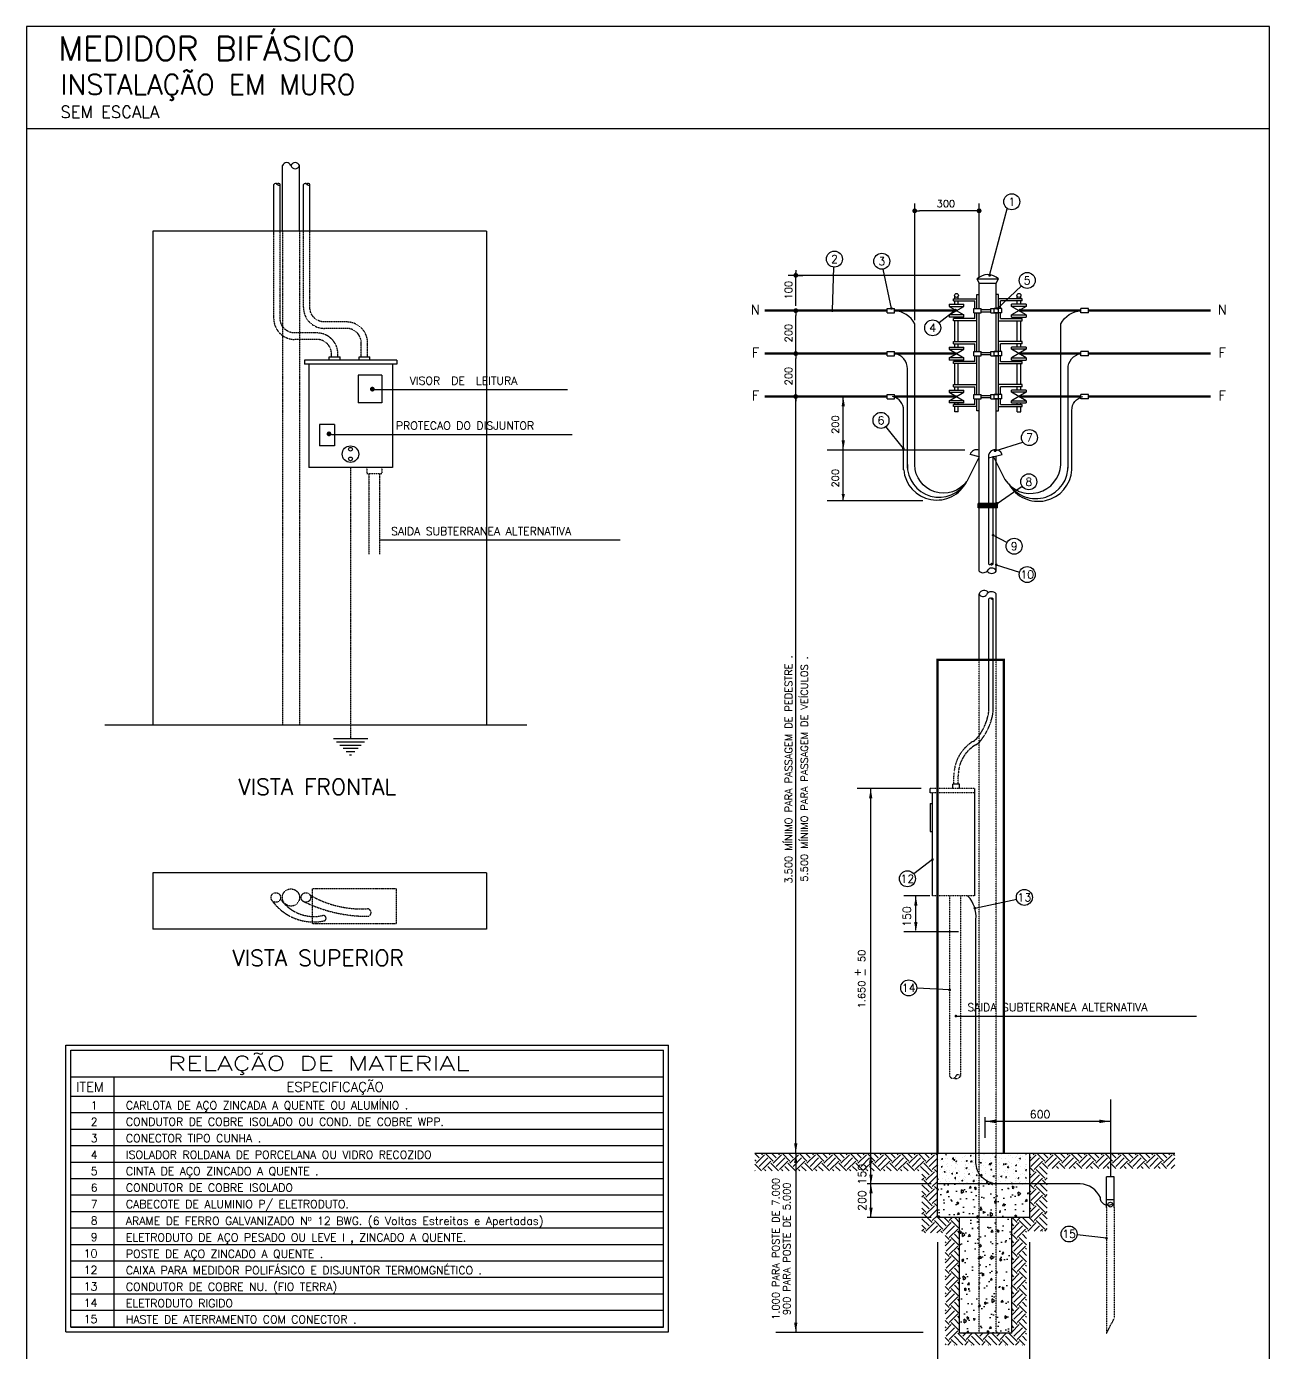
# Model space of a CAD drawing. Header units: millimetres. Extents: x -38738 to 42872, y -691 to 46851.
# Drawn here: x 13631 to 42872, y 15654 to 46851 of the extents above; entities that cross this region are included whole.
import ezdxf
from ezdxf.enums import TextEntityAlignment as Align

# ---------------------------------------------------------------- set-up
doc = ezdxf.new("R2010")
doc.units = ezdxf.units.MM
doc.linetypes.add('HIDDEN', pattern=[9.525, 6.35, -3.175])
doc.linetypes.add('HIDDEN2', pattern=[0.1875, 0.125, -0.0625])
for name, color, linetype in [('DETALHE_ELÉTRICO_MEDIDOR', 250, 'Continuous'), ('TXT_0', 7, 'Continuous'), ('TXT_1', 2, 'Continuous'), ('TXT_2', 3, 'Continuous')]:
    doc.layers.add(name, color=color, linetype=linetype)
doc.styles.add('ADITIVOCAD', font='ROMANS.shx')
pattern_1 = [(95, (27813.46, 15562.53), (415.497, 348.644), [56.5, -621.492]), (40, (27813.46, 15562.5), (-474.588, 326.768), [45.2, -497.194]), (145.4514, (27848.1, 15591.6), (-59.09, 675.412), [48.017, -528.187]), (91.184, (27706.9, 15669.06), (656.667, 480.33), [84.75, -932.24]), (141.636, (27761.65, 15709.1), (-21.017, 1016.77), [72.026, -792.28]), (36.184, (27706.9, 15669.1), (-21.02, 1016.77), [67.8, -745.79]), (66, (27786.83, 15695.7), (532.428, 103.494), [56.5, -621.492]), (11, (27786.8, 15695.7), (-256.664, 515.883), [45.2, -497.194]), (116.4514, (27831.2, 15704.3), (275.764, 619.376), [48.017, -528.187]), (82.5, (27813.46, 15562.53), (-170.8487, 183.8034), [0, -491.167, 0, -504.727, 0, -499.077]), (52.5, (27813.46, 15562.53), (-69.9634, 350.2274), [0, -287.77, 0, -479.867, 0, -190.214]), (12.5, (27694.67, 15443.74), (296.3713, 272.3422), [0, -188.331, 0, -587.593, 0, -779.69]), (2.5, (27641.4, 15390.47), (257.328, 363.976), [0, -244.83, 0, -390.222, 0, -553.693])]

msp = doc.modelspace()

# ---------------------------------------------------------------- hatches: boundary and pattern name
at = {"layer": 'DETALHE_ELÉTRICO_MEDIDOR'}
h = msp.add_hatch(dxfattribs=at)
h.set_pattern_fill('EARTH', color=256, scale=1129.985843, angle=45, style=0)
h.set_pattern_definition([(45, (82079.65, 15562.53), (3e-14, 399.5103), [282.4965, -282.4965]), (45, (82004.74, 15637.43), (3e-14, 399.5103), [282.4965, -282.4965]), (45, (81929.83, 15712.34), (3e-14, 399.5103), [282.4965, -282.4965]), (135, (81929.83, 15762.28), (-399.5103, 5e-14), [282.4965, -282.4965]), (135, (82004.74, 15837.2), (-399.5103, 5e-14), [282.4965, -282.4965]), (135, (82079.65, 15912.1), (-399.5103, 5e-14), [282.4965, -282.4965])])
h.paths.add_polyline_path([(40646, 20332), (40646, 19986), (37644, 19986), (37644, 18507), (37159, 18507), (37159, 15828), (35242, 15828), (35242, 18470), (34696, 18470), (34696, 19925), (30766, 19925), (30761, 20332), (35059, 20332), (35059, 18829), (35583, 18829), (35583, 16105), (36808, 16105), (36808, 18829), (37227, 18829), (37227, 20332)])
h = msp.add_hatch(dxfattribs=at)
h.set_pattern_fill('AR-CONC', color=256, scale=75.33239, angle=45, style=0)
h.set_pattern_definition(pattern_1)
h.paths.add_polyline_path([(36042, 18829), (36042, 19623), (35059, 19623), (35059, 18829)])
h.paths.add_polyline_path([(36446, 19623), (36358, 19623), (36360, 19609), (36324, 19615), (36332, 19623), (36042, 19623), (36042, 18829), (36446, 18829)])
h.paths.add_polyline_path([(36446, 18829), (37227, 18829), (37227, 19623), (36814, 19623), (36813, 19622), (36812, 19623), (36472, 19623), (36446, 19623)])
h = msp.add_hatch(dxfattribs=at)
h.set_pattern_fill('AR-CONC', color=256, scale=75.33239, angle=45, style=0)
h.set_pattern_definition(pattern_1)
h.paths.add_polyline_path([(36446, 16105), (36808, 16105), (36808, 18829), (36446, 18829)])
h.paths.add_polyline_path([(36446, 18829), (36042, 18829), (36042, 16105), (36446, 16105)])
h.paths.add_polyline_path([(36042, 18829), (35583, 18829), (35583, 16105), (36042, 16105)])

# ---------------------------------------------------------------- linework, layer by layer
for p, q in [((19650, 42036), (19650, 43579)), ((20054, 42036), (20054, 43579)), ((19447, 42036), (19447, 43131)), ((19601, 42036), (19601, 43131)), ((20146, 42036), (20146, 43131)), ((20300, 42036), (20300, 43131)), ((16604, 42036), (16604, 30416)), ((24453, 42036), (16604, 42036)), ((24453, 42036), (24453, 30416)), ((35991, 40914), (36042, 40813)), ((35991, 40914), (36496, 40914)), ((36446, 40813), (36496, 40914)), ((36042, 40217), (36042, 40813)), ((36042, 40813), (36446, 40813)), ((36446, 40217), (36446, 40813)), ((35336, 40318), (35336, 40267)), ((35336, 40318), (35682, 40318)), ((35336, 40267), (35682, 40267)), ((35336, 40066), (35682, 40267)), ((35336, 40267), (35682, 40066)), ((35435, 40447), (35991, 40447)), ((35435, 40397), (35435, 40447)), ((35435, 40397), (35941, 40397)), ((35466, 40447), (35466, 40508)), ((35466, 40318), (35466, 40397)), ((35552, 40447), (35552, 40508)), ((35552, 40318), (35552, 40397)), ((35682, 40267), (35682, 40318)), ((35941, 40217), (35941, 40397)), ((35991, 40217), (35991, 40548)), ((35991, 40548), (36042, 40548)), ((35991, 40217), (35991, 40447)), ((36496, 40548), (36446, 40548)), ((36496, 40217), (36496, 40548)), ((37052, 40447), (36496, 40447)), ((36496, 40217), (36496, 40447)), ((37052, 40397), (36547, 40397)), ((36547, 40217), (36547, 40397)), ((36805, 40267), (36805, 40318)), ((37151, 40318), (36805, 40318)), ((37151, 40267), (36805, 40066)), ((37151, 40066), (36805, 40267)), ((37151, 40267), (36805, 40267)), ((36935, 40447), (36935, 40508)), ((36935, 40318), (36935, 40397)), ((37021, 40447), (37021, 40508)), ((37021, 40318), (37021, 40397)), ((37052, 40397), (37052, 40447)), ((37151, 40318), (37151, 40267)), ((33874, 40116), (33874, 40217)), ((33874, 40217), (34051, 40217)), ((33874, 40116), (34051, 40116)), ((34051, 40116), (34051, 40217)), ((35682, 40066), (35336, 40066)), ((35336, 40066), (35336, 40015)), ((35682, 40015), (35336, 40015)), ((35941, 39980), (35435, 39980)), ((35435, 39929), (35435, 39980)), ((35466, 39980), (35466, 40015)), ((35552, 39980), (35552, 40015)), ((35682, 40015), (35682, 40066)), ((35915, 40116), (35915, 40217)), ((35915, 40217), (36092, 40217)), ((35915, 40116), (36092, 40116)), ((35941, 39980), (35941, 40116)), ((35991, 39929), (35991, 40116)), ((35991, 39207), (35991, 40116)), ((36042, 39207), (36042, 40116)), ((36092, 40116), (36092, 40217)), ((36092, 40192), (36319, 40192)), ((36092, 40141), (36319, 40141)), ((36319, 40217), (36496, 40217)), ((36319, 40116), (36319, 40217)), ((36319, 40116), (36496, 40116)), ((36572, 40217), (36395, 40217)), ((36395, 40116), (36395, 40217)), ((36572, 40116), (36395, 40116)), ((36446, 39207), (36446, 40116)), ((36446, 39207), (36446, 40116)), ((36496, 40116), (36496, 40217)), ((36496, 39929), (36496, 40116)), ((36496, 39207), (36496, 40116)), ((36547, 39980), (36547, 40116)), ((36547, 39980), (37052, 39980)), ((36572, 40116), (36572, 40217)), ((36805, 40066), (37151, 40066)), ((36805, 40015), (36805, 40066)), ((36805, 40015), (37151, 40015)), ((36935, 39980), (36935, 40015)), ((37021, 39980), (37021, 40015)), ((37052, 39929), (37052, 39980)), ((37151, 40066), (37151, 40015)), ((38614, 40217), (38437, 40217)), ((38437, 40116), (38437, 40217)), ((38614, 40116), (38437, 40116)), ((38614, 40116), (38614, 40217)), ((35991, 39929), (35435, 39929)), ((35682, 39929), (35435, 39929)), ((35466, 39437), (35466, 39929)), ((35466, 39437), (35466, 39929)), ((35552, 39437), (35552, 39929)), ((35552, 39437), (35552, 39929)), ((36496, 39929), (37052, 39929)), ((36805, 39929), (37052, 39929)), ((36935, 39437), (36935, 39929)), ((36935, 39437), (36935, 39929)), ((37021, 39437), (37021, 39929)), ((37021, 39437), (37021, 39929)), ((35435, 39437), (35991, 39437)), ((35435, 39386), (35435, 39437)), ((35435, 39386), (35941, 39386)), ((35466, 39307), (35466, 39386)), ((35552, 39307), (35552, 39386)), ((35941, 39207), (35941, 39386)), ((37052, 39437), (36496, 39437)), ((37052, 39386), (36547, 39386)), ((36547, 39207), (36547, 39386)), ((36935, 39307), (36935, 39386)), ((37021, 39307), (37021, 39386)), ((37052, 39386), (37052, 39437)), ((22340, 39005), (20168, 39005)), ((20168, 39005), (20168, 38904)), ((20754, 39080), (21007, 39080)), ((20754, 39005), (20754, 39080)), ((21007, 39005), (21007, 39080)), ((21453, 39080), (21706, 39080)), ((21453, 39005), (21453, 39080)), ((21706, 39005), (21706, 39080)), ((22340, 39005), (22340, 38904)), ((33874, 39207), (34051, 39207)), ((33874, 39106), (33874, 39207)), ((33874, 39106), (34051, 39106)), ((34051, 39106), (34051, 39207)), ((35336, 39307), (35336, 39257)), ((35336, 39307), (35682, 39307)), ((35336, 39257), (35682, 39056)), ((35336, 39056), (35682, 39257)), ((35336, 39257), (35682, 39257)), ((35336, 39056), (35336, 39005)), ((35682, 39056), (35336, 39056)), ((35682, 39005), (35336, 39005)), ((35466, 38969), (35466, 39005)), ((35552, 38969), (35552, 39005)), ((35682, 39257), (35682, 39307)), ((35682, 39005), (35682, 39056)), ((35915, 39207), (36092, 39207)), ((35915, 39106), (35915, 39207)), ((35915, 39106), (36092, 39106)), ((35941, 38969), (35941, 39106)), ((35991, 38919), (35991, 39106)), ((35991, 38196), (35991, 39106)), ((36042, 38196), (36042, 39106)), ((36092, 39106), (36092, 39207)), ((36092, 39181), (36319, 39181)), ((36092, 39131), (36319, 39131)), ((36319, 39106), (36319, 39207)), ((36319, 39207), (36496, 39207)), ((36319, 39106), (36496, 39106)), ((36395, 39106), (36395, 39207)), ((36572, 39207), (36395, 39207)), ((36572, 39106), (36395, 39106)), ((36446, 38196), (36446, 39106)), ((36446, 38196), (36446, 39106)), ((36496, 39106), (36496, 39207)), ((36496, 38196), (36496, 39106)), ((36496, 38919), (36496, 39106)), ((36547, 38969), (36547, 39106)), ((36572, 39106), (36572, 39207)), ((37151, 39307), (36805, 39307)), ((36805, 39257), (36805, 39307)), ((37151, 39257), (36805, 39257)), ((37151, 39056), (36805, 39257)), ((37151, 39257), (36805, 39056)), ((36805, 39056), (37151, 39056)), ((36805, 39005), (36805, 39056)), ((36805, 39005), (37151, 39005)), ((36935, 38969), (36935, 39005)), ((37021, 38969), (37021, 39005)), ((37151, 39307), (37151, 39257)), ((37151, 39056), (37151, 39005)), ((38437, 39106), (38437, 39207)), ((38614, 39207), (38437, 39207)), ((38614, 39106), (38437, 39106)), ((38614, 39106), (38614, 39207)), ((22340, 38904), (20168, 38904)), ((20269, 38904), (20269, 36479)), ((22239, 38904), (22239, 36479)), ((34353, 36460), (34353, 38795)), ((35941, 38969), (35435, 38969)), ((35435, 38919), (35435, 38969)), ((35991, 38919), (35435, 38919)), ((35682, 38919), (35435, 38919)), ((35466, 38427), (35466, 38919)), ((35552, 38427), (35552, 38919)), ((36496, 38919), (37052, 38919)), ((36547, 38969), (37052, 38969)), ((36805, 38919), (37052, 38919)), ((36935, 38427), (36935, 38919)), ((37021, 38427), (37021, 38919)), ((37052, 38919), (37052, 38969)), ((38134, 36460), (38134, 38795)), ((21987, 38651), (21431, 38651)), ((21431, 38651), (21431, 37995)), ((21987, 38651), (21987, 37995)), ((35435, 38427), (35991, 38427)), ((35435, 38376), (35435, 38427)), ((35435, 38376), (35941, 38376)), ((35466, 38297), (35466, 38376)), ((35552, 38297), (35552, 38376)), ((35941, 38196), (35941, 38376)), ((35991, 38196), (35991, 38427)), ((37052, 38427), (36496, 38427)), ((36496, 38196), (36496, 38427)), ((37052, 38376), (36547, 38376)), ((36547, 38196), (36547, 38376)), ((36935, 38297), (36935, 38376)), ((37021, 38297), (37021, 38376)), ((37052, 38376), (37052, 38427)), ((33874, 38196), (34051, 38196)), ((33874, 38095), (33874, 38196)), ((33874, 38095), (34051, 38095)), ((34051, 38095), (34051, 38196)), ((35336, 38297), (35336, 38246)), ((35336, 38297), (35682, 38297)), ((35336, 38246), (35682, 38045)), ((35336, 38045), (35682, 38246)), ((35336, 38246), (35682, 38246)), ((35682, 38246), (35682, 38297)), ((35915, 38196), (36092, 38196)), ((35915, 38095), (35915, 38196)), ((35915, 38095), (36092, 38095)), ((35941, 37959), (35941, 38095)), ((35991, 37908), (35991, 38095)), ((35991, 37807), (35991, 38095)), ((36042, 34036), (36042, 38095)), ((36092, 38095), (36092, 38196)), ((36092, 38171), (36319, 38171)), ((36092, 38121), (36319, 38121)), ((36319, 38095), (36319, 38196)), ((36319, 38196), (36496, 38196)), ((36319, 38095), (36496, 38095)), ((36395, 38095), (36395, 38196)), ((36572, 38196), (36395, 38196)), ((36572, 38095), (36395, 38095)), ((36446, 36893), (36446, 38095)), ((36496, 38095), (36496, 38196)), ((36496, 37807), (36496, 38095)), ((36496, 37908), (36496, 38095)), ((36547, 37959), (36547, 38095)), ((36572, 38095), (36572, 38196)), ((37151, 38297), (36805, 38297)), ((36805, 38246), (36805, 38297)), ((37151, 38246), (36805, 38246)), ((37151, 38045), (36805, 38246)), ((37151, 38246), (36805, 38045)), ((37151, 38297), (37151, 38246)), ((38614, 38196), (38437, 38196)), ((38437, 38095), (38437, 38196)), ((38614, 38095), (38437, 38095)), ((38614, 38095), (38614, 38196)), ((21987, 37995), (21431, 37995)), ((34266, 36422), (34266, 37820)), ((35336, 38045), (35336, 37995)), ((35682, 38045), (35336, 38045)), ((35682, 37995), (35336, 37995)), ((35941, 37959), (35435, 37959)), ((35435, 37908), (35435, 37959)), ((35991, 37908), (35435, 37908)), ((35682, 37908), (35435, 37908)), ((35466, 37959), (35466, 37995)), ((35466, 37787), (35466, 37908)), ((35552, 37787), (35466, 37787)), ((35552, 37959), (35552, 37995)), ((35552, 37787), (35552, 37908)), ((35682, 37995), (35682, 38045)), ((36042, 37807), (35991, 37807)), ((36446, 37807), (36496, 37807)), ((36496, 37908), (37052, 37908)), ((36547, 37959), (37052, 37959)), ((36805, 38045), (37151, 38045)), ((36805, 37995), (36805, 38045)), ((36805, 37995), (37151, 37995)), ((36805, 37908), (37052, 37908)), ((36935, 37959), (36935, 37995)), ((36935, 37787), (36935, 37908)), ((36935, 37787), (37021, 37787)), ((37021, 37959), (37021, 37995)), ((37021, 37787), (37021, 37908)), ((37052, 37908), (37052, 37959)), ((37151, 38045), (37151, 37995)), ((38222, 36422), (38222, 37820)), ((20521, 37489), (20521, 36984)), ((20875, 37489), (20521, 37489)), ((20875, 37489), (20875, 36984)), ((20875, 36984), (20521, 36984)), ((36042, 36729), (35828, 36782)), ((36262, 36703), (36581, 36782)), ((36269, 34205), (36269, 36728)), ((36370, 34205), (36370, 36742)), ((36446, 34036), (36446, 36749)), ((22239, 36479), (20269, 36479)), ((36471, 35631), (36016, 35631)), ((36016, 35529), (36016, 35631)), ((36471, 35605), (36016, 35605)), ((36471, 35580), (36016, 35580)), ((36471, 35529), (36471, 35631)), ((36471, 35555), (36016, 35555)), ((36471, 35529), (36016, 35529)), ((36042, 31952), (36042, 33506)), ((36269, 30735), (36269, 33383)), ((36370, 30723), (36370, 33383)), ((36446, 31952), (36446, 33506)), ((25402, 30416), (15472, 30416)), ((20850, 30097), (21658, 30097)), ((20926, 30021), (21582, 30021)), ((21001, 29945), (21507, 29945)), ((21077, 29870), (21431, 29870)), ((21153, 29794), (21355, 29794)), ((21229, 29718), (21279, 29718)), ((35424, 28921), (35424, 29022)), ((35576, 29022), (35424, 29022)), ((35576, 28921), (35576, 29022)), ((34893, 28820), (34893, 28921)), ((34943, 26395), (34943, 28820)), ((35939, 26395), (35939, 28921)), ((34893, 28567), (34893, 27910)), ((34893, 28567), (34943, 28567)), ((34893, 27910), (34943, 27910)), ((24453, 26943), (16604, 26943)), ((16604, 26943), (16604, 25611)), ((24453, 26943), (24453, 25611)), ((24453, 25611), (16604, 25611)), ((40646, 20332), (30761, 20332)), ((35059, 18829), (35059, 20332)), ((37227, 20332), (37227, 18829)), ((39038, 19069), (39038, 19789)), ((39220, 19789), (39038, 19789)), ((39220, 19069), (39220, 19789)), ((36472, 19623), (35059, 19623)), ((39220, 19246), (39038, 19246)), ((37227, 18829), (35059, 18829)), ((35583, 16105), (35583, 18829)), ((36808, 16105), (36808, 18829)), ((36808, 16105), (35583, 16105))]:
    msp.add_line(p, q, dxfattribs=at)
at = {"layer": 'DETALHE_ELÉTRICO_MEDIDOR', "linetype": 'HIDDEN'}
for p, q in [((19650, 42036), (19650, 30416)), ((20054, 42036), (20054, 30416)), ((21254, 36479), (21254, 30097)), ((21685, 36327), (21685, 34435)), ((21938, 36327), (21938, 34435)), ((22324, 26559), (20353, 26559)), ((20353, 26559), (20353, 25736)), ((22324, 26559), (22324, 25736)), ((22324, 25736), (20353, 25736))]:
    msp.add_line(p, q, dxfattribs=at)
at = {"layer": 'DETALHE_ELÉTRICO_MEDIDOR', "linetype": 'HIDDEN2'}
for p, q in [((21635, 36479), (21635, 36327)), ((21988, 36327), (21635, 36327)), ((21988, 36479), (21988, 36327)), ((36042, 20332), (36042, 31952)), ((36446, 20332), (36446, 31952)), ((35449, 29022), (35449, 29199)), ((35550, 29022), (35550, 29201)), ((35939, 28921), (34893, 28921)), ((35939, 28820), (34893, 28820)), ((35939, 26395), (34943, 26395)), ((35348, 26395), (35348, 22159)), ((35600, 26395), (35600, 22159)), ((35087, 20325), (35087, 20325)), ((35094, 20306), (35094, 20306)), ((35247, 20318), (35276, 20329)), ((35247, 20326), (35247, 20326)), ((35247, 20318), (35267, 20305)), ((35267, 20305), (35276, 20329)), ((35726, 20292), (35726, 20292)), ((35828, 20286), (35856, 20297)), ((35828, 20286), (35848, 20273)), ((35848, 20272), (35856, 20297)), ((35907, 20301), (35907, 20301)), ((36042, 16105), (36042, 20332)), ((36117, 20331), (36117, 20331)), ((36144, 20324), (36144, 20324)), ((36160, 20301), (36160, 20301)), ((36360, 20315), (36360, 20315)), ((36446, 16105), (36446, 20332)), ((36576, 20306), (36576, 20306)), ((36734, 20281), (36734, 20281)), ((36791, 20297), (36791, 20297)), ((36941, 20310), (36941, 20310)), ((37007, 20287), (37007, 20287)), ((37124, 20293), (37124, 20293)), ((37132, 20330), (37134, 20332)), ((37132, 20330), (37156, 20328)), ((37156, 20328), (37155, 20332)), ((35072, 20109), (35072, 20109)), ((35077, 20056), (35077, 20056)), ((35082, 20191), (35082, 20191)), ((35141, 20167), (35141, 20167)), ((35149, 20025), (35177, 20036)), ((35149, 20025), (35169, 20012)), ((35159, 20204), (35178, 20227)), ((35159, 20204), (35183, 20202)), ((35169, 20012), (35177, 20036)), ((35183, 20202), (35178, 20227)), ((35202, 20154), (35202, 20154)), ((35238, 19970), (35238, 19970)), ((35255, 20211), (35255, 20211)), ((35281, 20082), (35281, 20082)), ((35286, 20216), (35286, 20216)), ((35288, 20100), (35288, 20100)), ((35290, 20041), (35290, 20041)), ((35391, 20055), (35391, 20055)), ((35396, 20201), (35396, 20201)), ((35408, 20209), (35439, 20242)), ((35408, 20209), (35444, 20203)), ((35418, 20145), (35418, 20145)), ((35444, 20203), (35439, 20242)), ((35449, 20178), (35468, 20202)), ((35449, 20178), (35473, 20176)), ((35473, 20176), (35468, 20202)), ((35474, 20010), (35474, 20010)), ((35486, 19978), (35486, 19978)), ((35489, 20156), (35517, 20167)), ((35489, 20156), (35509, 20142)), ((35491, 20251), (35491, 20251)), ((35491, 20112), (35491, 20112)), ((35496, 20247), (35496, 20247)), ((35497, 20214), (35497, 20214)), ((35503, 20090), (35503, 20090)), ((35509, 20142), (35517, 20167)), ((35544, 20075), (35544, 20075)), ((35634, 20136), (35634, 20136)), ((35650, 20234), (35650, 20234)), ((35693, 20006), (35693, 20006)), ((35698, 20141), (35698, 20141)), ((35703, 20275), (35703, 20275)), ((35710, 20051), (35710, 20051)), ((35719, 20081), (35719, 20081)), ((35730, 19993), (35758, 20004)), ((35730, 19993), (35750, 19979)), ((35739, 20153), (35758, 20176)), ((35739, 20153), (35763, 20151)), ((35750, 19979), (35758, 20004)), ((35763, 20151), (35758, 20176)), ((35799, 20108), (35799, 20108)), ((35839, 20142), (35871, 20175)), ((35839, 20142), (35875, 20137)), ((35850, 20126), (35850, 20126)), ((35875, 20137), (35871, 20175)), ((35898, 20032), (35898, 20032)), ((35900, 20122), (35900, 20122)), ((35902, 20166), (35902, 20166)), ((35906, 20268), (35906, 20268)), ((35935, 20072), (35935, 20072)), ((35945, 20091), (35945, 20091)), ((35947, 19982), (35947, 19982)), ((36042, 20143), (36048, 20151)), ((36042, 20127), (36053, 20126)), ((36042, 20002), (36042, 20002)), ((36053, 20126), (36048, 20151)), ((36053, 20142), (36053, 20142)), ((36065, 20117), (36065, 20117)), ((36069, 20123), (36098, 20134)), ((36069, 20123), (36090, 20110)), ((36090, 20110), (36098, 20134)), ((36107, 20062), (36107, 20062)), ((36112, 20197), (36112, 20197)), ((36151, 20063), (36151, 20063)), ((36181, 20132), (36181, 20132)), ((36202, 20016), (36202, 20016)), ((36271, 20075), (36302, 20108)), ((36271, 20075), (36306, 20070)), ((36278, 20043), (36278, 20043)), ((36281, 20108), (36281, 20108)), ((36306, 20070), (36302, 20108)), ((36304, 20029), (36304, 20029)), ((36309, 20175), (36309, 20175)), ((36311, 19961), (36339, 19971)), ((36315, 20091), (36315, 20091)), ((36318, 20102), (36338, 20126)), ((36318, 20102), (36343, 20100)), ((36320, 20225), (36320, 20225)), ((36331, 19947), (36339, 19971)), ((36343, 20100), (36338, 20126)), ((36366, 20054), (36366, 20054)), ((36409, 20254), (36437, 20265)), ((36409, 20254), (36429, 20240)), ((36410, 20189), (36410, 20189)), ((36417, 20172), (36417, 20172)), ((36429, 20240), (36437, 20265)), ((36457, 20049), (36457, 20049)), ((36497, 20099), (36497, 20099)), ((36514, 20083), (36514, 20083)), ((36514, 19982), (36514, 19982)), ((36519, 20117), (36519, 20117)), ((36524, 20251), (36524, 20251)), ((36563, 20209), (36563, 20209)), ((36582, 20045), (36582, 20045)), ((36608, 20077), (36628, 20100)), ((36608, 20077), (36632, 20075)), ((36632, 20075), (36628, 20100)), ((36650, 20091), (36679, 20102)), ((36650, 20091), (36670, 20077)), ((36652, 20213), (36652, 20213)), ((36670, 20077), (36679, 20102)), ((36702, 20008), (36733, 20041)), ((36702, 20008), (36738, 20003)), ((36712, 20083), (36712, 20083)), ((36713, 20090), (36713, 20090)), ((36724, 20012), (36724, 20012)), ((36729, 20147), (36729, 20147)), ((36738, 20003), (36733, 20041)), ((36749, 20124), (36749, 20124)), ((36798, 20036), (36798, 20036)), ((36813, 20096), (36813, 20096)), ((36818, 20242), (36818, 20242)), ((36888, 20253), (36888, 20253)), ((36898, 20052), (36918, 20075)), ((36898, 20052), (36922, 20050)), ((36904, 19982), (36904, 19982)), ((36922, 20049), (36918, 20075)), ((36919, 20256), (36919, 20256)), ((36928, 20081), (36928, 20081)), ((36932, 20041), (36932, 20041)), ((36937, 20175), (36937, 20175)), ((36966, 20116), (36966, 20116)), ((36985, 20164), (36985, 20164)), ((36990, 20221), (37018, 20232)), ((36990, 20221), (37010, 20208)), ((37010, 20208), (37018, 20232)), ((37014, 20027), (37014, 20027)), ((37073, 20276), (37073, 20276)), ((37115, 19991), (37115, 19991)), ((37133, 19941), (37158, 19967)), ((37136, 20067), (37136, 20067)), ((37139, 20023), (37139, 20023)), ((37141, 20201), (37141, 20201)), ((37144, 20072), (37144, 20072)), ((35059, 19846), (35062, 19848)), ((35059, 19811), (35066, 19810)), ((35059, 19736), (35079, 19743)), ((35059, 19726), (35071, 19719)), ((35066, 19810), (35062, 19848)), ((35067, 19787), (35067, 19787)), ((35071, 19719), (35079, 19743)), ((35072, 19921), (35072, 19921)), ((35077, 19722), (35077, 19722)), ((35099, 19841), (35099, 19841)), ((35122, 19948), (35122, 19948)), ((35128, 19688), (35128, 19688)), ((35178, 19736), (35178, 19736)), ((35183, 19882), (35183, 19882)), ((35215, 19900), (35234, 19923)), ((35215, 19900), (35239, 19898)), ((35239, 19898), (35234, 19923)), ((35254, 19699), (35254, 19699)), ((35259, 19733), (35259, 19733)), ((35266, 19678), (35266, 19678)), ((35271, 19813), (35271, 19813)), ((35276, 19947), (35276, 19947)), ((35285, 19895), (35285, 19895)), ((35331, 19756), (35331, 19756)), ((35335, 19881), (35335, 19881)), ((35338, 19939), (35338, 19939)), ((35344, 19678), (35344, 19678)), ((35390, 19863), (35419, 19873)), ((35390, 19863), (35410, 19849)), ((35410, 19849), (35419, 19873)), ((35438, 19915), (35438, 19915)), ((35461, 19748), (35493, 19781)), ((35461, 19748), (35497, 19743)), ((35475, 19724), (35475, 19724)), ((35476, 19708), (35476, 19708)), ((35481, 19843), (35481, 19843)), ((35489, 19740), (35489, 19740)), ((35497, 19743), (35493, 19781)), ((35505, 19874), (35524, 19898)), ((35505, 19874), (35529, 19872)), ((35529, 19872), (35524, 19898)), ((35553, 19930), (35553, 19930)), ((35560, 19669), (35560, 19669)), ((35571, 19921), (35571, 19921)), ((35587, 19789), (35587, 19789)), ((35631, 19700), (35660, 19711)), ((35631, 19700), (35652, 19686)), ((35652, 19686), (35660, 19711)), ((35684, 19737), (35684, 19737)), ((35688, 19872), (35688, 19872)), ((35688, 19803), (35688, 19803)), ((35691, 19714), (35691, 19714)), ((35693, 19949), (35693, 19949)), ((35725, 19780), (35725, 19780)), ((35734, 19664), (35734, 19664)), ((35769, 19921), (35769, 19921)), ((35776, 19660), (35776, 19660)), ((35794, 19962), (35794, 19962)), ((35795, 19849), (35814, 19872)), ((35795, 19849), (35819, 19847)), ((35806, 19962), (35806, 19962)), ((35819, 19847), (35814, 19872)), ((35841, 19823), (35841, 19823)), ((35888, 19763), (35888, 19763)), ((35893, 19897), (35893, 19897)), ((35893, 19682), (35924, 19714)), ((35893, 19682), (35929, 19676)), ((35906, 19705), (35906, 19705)), ((35929, 19676), (35924, 19714)), ((35961, 19821), (35961, 19821)), ((35971, 19830), (35999, 19841)), ((35971, 19830), (35991, 19817)), ((35985, 19912), (35985, 19912)), ((35990, 19697), (35990, 19697)), ((35991, 19817), (35999, 19841)), ((36085, 19824), (36104, 19847)), ((36085, 19824), (36109, 19822)), ((36091, 19710), (36091, 19710)), ((36093, 19659), (36093, 19659)), ((36096, 19857), (36096, 19857)), ((36098, 19793), (36098, 19793)), ((36103, 19928), (36103, 19928)), ((36109, 19822), (36104, 19847)), ((36122, 19696), (36122, 19696)), ((36197, 19870), (36197, 19870)), ((36197, 19861), (36197, 19861)), ((36201, 19903), (36201, 19903)), ((36212, 19668), (36241, 19678)), ((36212, 19668), (36232, 19654)), ((36232, 19654), (36241, 19678)), ((36244, 19731), (36244, 19731)), ((36300, 19687), (36300, 19687)), ((36305, 19822), (36305, 19822)), ((36310, 19956), (36310, 19956)), ((36311, 19961), (36331, 19947)), ((36338, 19687), (36338, 19687)), ((36350, 19890), (36350, 19890)), ((36374, 19798), (36394, 19822)), ((36374, 19798), (36399, 19796)), ((36399, 19796), (36394, 19822)), ((36416, 19660), (36416, 19660)), ((36417, 19894), (36417, 19894)), ((36432, 19901), (36432, 19901)), ((36499, 19764), (36499, 19764)), ((36504, 19713), (36504, 19713)), ((36509, 19847), (36509, 19847)), ((36552, 19798), (36580, 19809)), ((36552, 19798), (36572, 19784)), ((36554, 19678), (36554, 19678)), ((36572, 19784), (36580, 19809)), ((36600, 19778), (36600, 19778)), ((36606, 19924), (36606, 19924)), ((36632, 19885), (36632, 19885)), ((36651, 19701), (36651, 19701)), ((36664, 19773), (36684, 19796)), ((36664, 19773), (36689, 19771)), ((36668, 19942), (36668, 19942)), ((36689, 19771), (36684, 19796)), ((36707, 19937), (36707, 19937)), ((36714, 19743), (36714, 19743)), ((36719, 19878), (36719, 19878)), ((36754, 19798), (36754, 19798)), ((36769, 19669), (36769, 19669)), ((36848, 19875), (36848, 19875)), ((36860, 19957), (36860, 19957)), ((36887, 19741), (36887, 19741)), ((36892, 19928), (36920, 19939)), ((36892, 19928), (36912, 19915)), ((36902, 19672), (36902, 19672)), ((36912, 19915), (36920, 19939)), ((36922, 19772), (36922, 19772)), ((36927, 19906), (36927, 19906)), ((36954, 19748), (36974, 19771)), ((36954, 19748), (36978, 19745)), ((36978, 19745), (36974, 19771)), ((36985, 19660), (36985, 19660)), ((37004, 19685), (37004, 19685)), ((37009, 19831), (37009, 19831)), ((37064, 19866), (37064, 19866)), ((37110, 19845), (37110, 19845)), ((37121, 19663), (37121, 19663)), ((37123, 19782), (37123, 19782)), ((37126, 19798), (37126, 19798)), ((37131, 19932), (37131, 19932)), ((37133, 19941), (37158, 19938)), ((37133, 19766), (37158, 19775)), ((37133, 19766), (37153, 19752)), ((37153, 19752), (37158, 19766)), ((37157, 19705), (37157, 19705)), ((35062, 19652), (35062, 19652)), ((35072, 19576), (35072, 19576)), ((35480, 19630), (35480, 19630)), ((35581, 19643), (35581, 19643)), ((35679, 19602), (35679, 19602)), ((35883, 19628), (35883, 19628)), ((35992, 19651), (35992, 19651)), ((36180, 19620), (36180, 19620)), ((36207, 19642), (36207, 19642)), ((36324, 19615), (36347, 19638)), ((36324, 19615), (36360, 19609)), ((36347, 19638), (36356, 19647)), ((36357, 19636), (36356, 19647)), ((36360, 19609), (36357, 19636)), ((36393, 19605), (36393, 19605)), ((36423, 19633), (36423, 19633)), ((36494, 19618), (36494, 19618)), ((36639, 19624), (36639, 19624)), ((36647, 19638), (36647, 19638)), ((36709, 19609), (36709, 19609)), ((36748, 19612), (36748, 19612)), ((36793, 19635), (36821, 19646)), ((36793, 19635), (36812, 19623)), ((36812, 19623), (36813, 19622)), ((36813, 19622), (36814, 19623)), ((36814, 19623), (36821, 19646)), ((36855, 19615), (36855, 19615)), ((36917, 19637), (36917, 19637)), ((36984, 19652), (36984, 19652)), ((37070, 19605), (37070, 19605)), ((39038, 19069), (39038, 16105)), ((39220, 19069), (39220, 16458)), ((36796, 18789), (36796, 18789)), ((39038, 16105), (39220, 16458)), ((36446, 16105), (36042, 16105))]:
    msp.add_line(p, q, dxfattribs=at)
at = {"layer": 'DETALHE_ELÉTRICO_MEDIDOR', "linetype": 'HIDDEN'}
for points in [[(20805, 39151, 0.41124), (20463, 39489), (19940, 39489, -0.41124), (19447, 39977), (19447, 42036)], [(21504, 39411, 0.41124), (21162, 39749), (20639, 39749, -0.41124), (20146, 40237), (20146, 42036)]]:
    msp.add_lwpolyline(points, format="xyb", dxfattribs=at)
at = {"layer": 'DETALHE_ELÉTRICO_MEDIDOR', "linetype": 'HIDDEN', "flags": 128}
for points in [[(20956, 39080), (20956, 39152, 0.41124), (20463, 39641), (19940, 39641, -0.41124), (19598, 39979), (19598, 42036)], [(21655, 39080), (21655, 39412, 0.41124), (21162, 39900), (20639, 39900, -0.41124), (20298, 40238), (20298, 42036)]]:
    msp.add_lwpolyline(points, format="xyb", dxfattribs=at)
at = {"layer": 'DETALHE_ELÉTRICO_MEDIDOR', "const_width": 56.5}
for points in [[(33874, 40167), (30997, 40167)], [(35509, 40167), (34051, 40167)], [(36978, 40167), (38437, 40167)], [(38614, 40167), (41490, 40167)], [(33874, 39156), (30997, 39156)], [(35509, 39156), (34051, 39156)], [(36978, 39156), (38437, 39156)], [(38614, 39156), (41490, 39156)], [(33874, 38146), (30997, 38146)], [(35509, 38146), (34051, 38146)], [(36978, 38146), (38437, 38146)], [(38614, 38146), (41490, 38146)], [(36621, 20332), (36621, 31952), (35059, 31952), (35059, 20332)]]:
    msp.add_lwpolyline(points, dxfattribs=at)
at = {"layer": 'DETALHE_ELÉTRICO_MEDIDOR'}
for points in [[(36042, 36729), (35750, 36149, -0.71898), (34526, 36540), (34526, 39858, 0.249981), (34051, 40167)], [(36370, 36742), (36645, 36195, 0.72815), (37961, 36540), (37961, 39858, -0.249981), (38437, 40167)], [(34353, 38795, 0.376933), (34051, 39156)], [(38134, 38795, -0.376933), (38437, 39156)], [(34266, 37820, 0.35485), (34007, 38146)], [(38222, 37820, -0.35485), (38480, 38146)], [(39157, 19134, -0.561896), (38893, 19300, 0.274377), (38421, 19623), (36472, 19623, -0.414214), (35967, 20128), (35967, 20332), (35965, 25843, 0.213625), (35779, 26391)]]:
    msp.add_lwpolyline(points, format="xyb", dxfattribs=at)
at = {"layer": 'DETALHE_ELÉTRICO_MEDIDOR', "linetype": 'HIDDEN', "flags": 128}
for points in [[(21504, 39080), (21504, 39412)], [(20805, 39080), (20805, 39152)]]:
    msp.add_lwpolyline(points, dxfattribs=at)
at = {"layer": 'DETALHE_ELÉTRICO_MEDIDOR'}
for centre, radius in [((35509, 40525), 46.5), ((36978, 40525), 46.5), ((21252, 36791), 194), ((21252, 36906), 44.3), ((21252, 36678), 44.3), ((39128, 19134), 57)]:
    msp.add_circle(centre, radius, dxfattribs=at)
at = {"layer": 'DETALHE_ELÉTRICO_MEDIDOR', "linetype": 'HIDDEN'}
for centre, radius in [((19852, 26359), 202), ((19496, 26359), 112), ((20204, 26359), 112)]:
    msp.add_circle(centre, radius, dxfattribs=at)
at = {"layer": 'DETALHE_ELÉTRICO_MEDIDOR'}
for centre, radius, start, end in [((19751, 43544), 107, 18.9773, 161.0227), ((19953, 43544), 107, 18.9773, 161.0227), ((19953, 43613), 107, 198.9773, 341.0227), ((19489, 43116), 44.8, 28.2147, 160.6015), ((19564, 43123), 37.9, 12.1738, 157.8449), ((19567, 43163), 46.1, 213.2553, 316.7635), ((20188, 43116), 44.8, 28.2147, 160.6015), ((20263, 43123), 37.9, 12.1738, 157.8449), ((20266, 43163), 46.1, 213.2553, 316.7635), ((36244, 40648), 366, 46.3972, 133.6028), ((35984, 36730), 165, 69.6531, 161.4766), ((36424, 36730), 165, 18.5234, 189.3609), ((35101, 36523), 748, 178.2363, 330.1021), ((37376, 36503), 759, 212.5592, 3.2169), ((35046, 36493), 783, 185.1798, 334.0138), ((37432, 36471), 791, 208.4118, 356.4564), ((36135, 34144), 143, 229.1963, 327.94), ((36338, 34121), 137, 217.8326, 321.554), ((36343, 34005), 107, 16.5507, 144.0474), ((36293, 34220), 28.7, 211.7719, 316.0775), ((36345, 34171), 42.7, 53.7204, 136.0775), ((36341, 34216), 31.3, 211.1112, 338.6867), ((36161, 33448), 133, 40.4522, 154.1494), ((36132, 33531), 93.6, 195.4312, 329.7642), ((36337, 33411), 144, 41.1308, 149.7642), ((36298, 33372), 31.5, 38.8408, 158.7454), ((36345, 33381), 24.7, 3.6817, 156.2827), ((36351, 33414), 36.4, 218.8408, 301.1236), ((36377, 29236), 928, 121.0453, 127.0918), ((36377, 29236), 827, 120.2127, 132.5945), ((35690, 30377), 404, 301.0453, 322.0447), ((35757, 30299), 404, 300.2127, 320.9941), ((35045, 29199), 404, 0, 1.5624), ((35146, 29201), 404, 0, 1.6253)]:
    msp.add_arc(centre, radius, start, end, dxfattribs=at)
at = {"layer": 'DETALHE_ELÉTRICO_MEDIDOR', "linetype": 'HIDDEN2'}
for centre, radius, start, end in [((35028, 30908), 1253, 321.4873, 352.0381), ((35016, 30915), 1368, 320.5096, 351.9284), ((36377, 29236), 928, 127.0918, 181.5624), ((36377, 29236), 827, 132.5945, 181.6253), ((35424, 22185), 80.1, 198.3626, 349.15), ((35507, 22200), 102, 239.5252, 336.2646), ((35548, 22130), 60.1, 28.9925, 139.1775)]:
    msp.add_arc(centre, radius, start, end, dxfattribs=at)
at = {"layer": 'DETALHE_ELÉTRICO_MEDIDOR', "linetype": 'HIDDEN'}
for centre, radius, start, end in [((20382, 26981), 1197, 216.0897, 282.2428), ((20393, 26870), 958, 213.7525, 282.7257), ((21646, 29298), 3381, 243.7815, 270.5782), ((21516, 28521), 2431, 239.8665, 273.0632), ((20613, 25871), 64.9, 291.1389, 98.4364), ((21643, 26002), 92.7, 293.4651, 88.2303)]:
    msp.add_arc(centre, radius, start, end, dxfattribs=at)
at = {"layer": 'TXT_0'}
for p, q in [((34526, 39941), (34526, 42685)), ((35929, 42515), (34639, 42515)), ((36042, 40965), (36042, 42685)), ((36289, 40994), (36711, 42594)), ((32588, 40167), (32625, 41192)), ((35599, 40994), (31551, 40994)), ((31728, 40280), (31728, 41064)), ((31786, 40997), (31897, 40997)), ((33978, 40217), (33783, 41142)), ((36477, 40217), (37035, 40747)), ((31728, 39269), (31728, 40054)), ((31786, 40167), (31897, 40167)), ((35488, 40179), (35098, 39877)), ((35991, 39207), (35991, 39437)), ((36496, 39207), (36496, 39437)), ((31696, 39156), (31558, 39156)), ((31696, 39156), (31558, 39156)), ((31728, 38259), (31728, 39043)), ((21814, 38312), (26361, 38312)), ((31653, 38146), (31897, 38146)), ((31653, 38146), (31897, 38146)), ((31728, 20342), (31728, 38296)), ((32845, 36884), (32845, 38146)), ((34261, 36919), (33850, 37437)), ((20809, 37255), (26467, 37255)), ((35705, 36884), (32470, 36884)), ((32845, 35693), (32845, 36884)), ((36417, 36869), (37070, 37070)), ((36466, 35631), (37055, 36034)), ((34718, 35693), (32470, 35693)), ((21938, 34771), (27597, 34771)), ((36370, 34884), (36698, 34711)), ((36446, 34187), (36992, 34014)), ((34681, 28921), (33175, 28921)), ((33490, 20332), (33490, 28921)), ((34943, 27254), (34503, 26915)), ((34885, 26396), (34273, 26396)), ((34552, 25593), (34552, 26396)), ((35940, 26107), (36929, 26317)), ((35553, 25549), (34273, 25549)), ((35348, 24184), (34572, 24224)), ((35496, 23569), (41154, 23569)), ((14556, 22881), (28734, 22881)), ((14556, 16140), (14556, 22881)), ((28734, 16140), (28734, 22881)), ((14670, 22767), (28620, 22767)), ((14670, 16253), (14670, 22767)), ((28620, 16253), (28620, 22767)), ((14670, 22141), (28620, 22141)), ((15696, 16253), (15696, 22141)), ((14670, 21685), (28620, 21685)), ((39129, 21604), (39129, 19789)), ((14670, 21298), (28620, 21298)), ((14670, 20910), (28620, 20910)), ((36179, 21193), (36179, 20707)), ((39114, 21092), (36179, 21092)), ((14670, 20523), (28620, 20523)), ((31728, 20342), (31728, 16124)), ((33497, 19648), (33497, 20332)), ((33843, 20332), (33703, 20332)), ((14670, 20135), (28620, 20135)), ((14670, 19748), (28620, 19748)), ((14670, 19361), (28620, 19361)), ((34910, 19623), (33404, 19623)), ((33497, 18829), (33497, 19632)), ((14670, 18973), (28620, 18973)), ((34910, 18829), (33404, 18829)), ((14670, 18586), (28620, 18586)), ((39038, 18343), (38345, 18421)), ((14670, 18198), (28620, 18198)), ((35059, 18253), (35059, 14758)), ((37227, 18253), (37227, 14758)), ((14670, 17811), (28620, 17811)), ((14670, 17424), (28620, 17424)), ((14670, 17036), (28620, 17036)), ((14670, 16649), (28620, 16649)), ((14670, 16261), (28620, 16261)), ((14670, 16261), (28620, 16261)), ((14670, 16253), (28620, 16253)), ((14556, 16140), (28734, 16140)), ((34728, 16124), (31257, 16124))]:
    msp.add_line(p, q, dxfattribs=at)
at = {"layer": 'TXT_0', "color": 0, "linetype": 'ByBlock'}
for p, q in [((34582, 42515), (34639, 42515)), ((35985, 42515), (35929, 42515)), ((31728, 41121), (31728, 41064)), ((31728, 40110), (31728, 40054)), ((31728, 39213), (31728, 39269)), ((31728, 39100), (31728, 39043)), ((31728, 38202), (31728, 38259)), ((31728, 38089), (31728, 38033))]:
    msp.add_line(p, q, dxfattribs=at)
at = {"layer": 'TXT_0', "color": 0, "linetype": 'ByBlock', "const_width": 56.5}
for points in [[(34554, 42515, 1), (34498, 42515, 1)], [(36013, 42515, 1), (36070, 42515, 1)], [(31728, 40969, 1), (31728, 41025, 1)], [(31728, 40138, 1), (31728, 40195, 1)], [(31728, 39128, 1), (31728, 39184, 1)], [(31728, 39184, 1), (31728, 39128, 1)], [(31728, 38118, 1), (31728, 38174, 1)], [(31728, 38174, 1), (31728, 38118, 1)]]:
    msp.add_lwpolyline(points, format="xyb", close=True, dxfattribs=at)
at = {"layer": 'TXT_0'}
for points, const_width in [([(36273, 40994, 1), (36304, 40994, 1)], 31.4), ([(33963, 40217, 1), (33994, 40217, 1)], 31.4), ([(36461, 40217, 1), (36492, 40217, 1)], 31.4), ([(32572, 40167, 1), (32604, 40167, 1)], 31.4), ([(35473, 40179, 1), (35504, 40179, 1)], 31.4), ([(37015, 40179, -1), (36983, 40179, -1)], 31.4), ([(21767, 38348, 1), (21767, 38292, 1)], 56.5), ([(20747, 37295, 1), (20747, 37239, 1)], 56.5), ([(34245, 36919, 1), (34277, 36919, 1)], 31.4), ([(36401, 36869, 1), (36432, 36869, 1)], 31.4), ([(36451, 35631, 1), (36482, 35631, 1)], 31.4), ([(36354, 34884, 1), (36386, 34884, 1)], 31.4), ([(36430, 34187, 1), (36461, 34187, 1)], 31.4), ([(34928, 27254, 1), (34959, 27254, 1)], 31.4), ([(35924, 26107, 1), (35955, 26107, 1)], 31.4), ([(35332, 24184, 1), (35363, 24184, 1)], 31.4), ([(35480, 23569, 1), (35512, 23569, 1)], 31.4), ([(39022, 18343, 1), (39054, 18343, 1)], 31.4)]:
    msp.add_lwpolyline(points, format="xyb", close=True, dxfattribs=dict(at, const_width=const_width))
for centre in [(36809, 42729), (32637, 41380), (33752, 41328), (37172, 40877), (34949, 39762), (33733, 37585), (37224, 37179), (37210, 36140), (36865, 34624), (37172, 33957), (34354, 26801), (37105, 26362), (34384, 24233), (38158, 18442)]:
    msp.add_circle(centre, 188, dxfattribs=at)
for points in [[(32884, 37914), (32806, 37914), (32845, 38146)], [(32884, 37116), (32806, 37116), (32845, 36884)], [(32884, 35854), (32806, 35854), (32845, 35693)], [(33529, 28690), (33451, 28690), (33490, 28921)], [(34591, 26164), (34513, 26164), (34552, 26396)], [(34591, 25780), (34513, 25780), (34552, 25549)], [(36427, 21133), (36427, 21051), (36179, 21092)], [(38867, 21133), (38867, 21051), (39114, 21092)], [(31766, 20573), (31689, 20573), (31728, 20342)], [(31766, 20110), (31689, 20110), (31728, 20342)], [(33529, 20101), (33451, 20101), (33490, 20332)], [(33536, 19835), (33459, 19835), (33497, 19604)], [(33536, 19400), (33459, 19400), (33497, 19632)], [(33536, 19060), (33459, 19060), (33497, 18829)], [(31766, 16356), (31689, 16356), (31728, 16124)]]:
    msp.add_solid(points, dxfattribs=at)
at = {"layer": 'TXT_2'}
msp.add_line((13631, 44455), (42872, 44455), dxfattribs=at)
msp.add_lwpolyline([(42872, 46851), (13631, 46851), (13631, 14367), (42872, 14367)], close=True, dxfattribs=at)

# ---------------------------------------------------------------- texts
at = {"layer": 'TXT_0', "style": 'ADITIVOCAD'}
for s, height, p in [('SEM ESCALA', 282.5, (14430, 44699)), ('300', 169.5, (35042, 42600)), ('VISOR  DE  LEITURA', 188.33, (22645, 38424)), ('PROTECAO DO DISJUNTOR', 188.33, (22320, 37367)), ('SAIDA SUBTERRANEA ALTERNATIVA', 188.33, (22207, 34883)), ('SAIDA SUBTERRANEA ALTERNATIVA', 188.33, (35764, 23681)), ('1', 188, (15143, 21375)), ('CARLOTA DE AÇO ZINCADA A QUENTE OU ALUMÍNIO .', 188.33, (15969, 21375)), ('600', 188.3, (37233, 21164)), ('2', 188, (15143, 20988)), ('CONDUTOR DE COBRE ISOLADO OU COND. DE COBRE WPP.', 188.33, (15969, 20988)), ('3', 188, (15143, 20600)), ('CONECTOR TIPO CUNHA .', 188.33, (15969, 20600)), ('4', 188, (15143, 20213)), ('ISOLADOR ROLDANA DE PORCELANA OU VIDRO RECOZIDO', 188.33, (15969, 20213)), ('5', 188, (15143, 19826)), ('CINTA DE AÇO ZINCADO A QUENTE .', 188.33, (15969, 19826)), ('6', 188, (15143, 19438)), ('CONDUTOR DE COBRE ISOLADO', 188.33, (15969, 19438)), ('7', 188, (15143, 19051)), ('CABECOTE DE ALUMINIO P/ ELETRODUTO.', 188.33, (15969, 19051)), ('8', 188, (15143, 18663)), ('ARAME DE FERRO GALVANIZADO Nº 12 BWG. (6 Voltas Estreitas e Apertadas)', 188.33, (15969, 18655)), ('9', 188, (15143, 18276)), ('ELETRODUTO DE AÇO PESADO OU LEVE I , ZINCADO A QUENTE.', 188.33, (15969, 18268)), ('10', 188.3, (14976, 17889)), ('POSTE DE AÇO ZINCADO A QUENTE .', 188.33, (15969, 17881)), ('12', 188.3, (14976, 17501)), ('CAIXA PARA MEDIDOR POLIFÁSICO E DISJUNTOR TERMOMGNÉTICO .', 188.33, (15969, 17493)), ('13', 188.3, (14976, 17114)), ('CONDUTOR DE COBRE NU. (FIO TERRA)', 188.33, (15969, 17106)), ('14', 188.3, (14976, 16726)), ('ELETRODUTO RIGIDO', 188.33, (15969, 16718)), ('15', 188.3, (14976, 16347)), ('HASTE DE ATERRAMENTO COM CONECTOR .', 188.33, (15969, 16339))]:
    msp.add_text(s, height=height, dxfattribs=at).set_placement(p)
for s, height, p in [('1', 188, (36809, 42729)), ('2', 188, (32637, 41380)), ('3', 188, (33752, 41328)), ('5', 188, (37172, 40877)), ('N', 226, (30779, 40190)), ('N', 226, (41762, 40190)), ('4', 188, (34949, 39762)), ('F', 226, (30779, 39180)), ('F', 226, (41762, 39180)), ('F', 226, (30779, 38169)), ('F', 226, (41762, 38169)), ('6', 188, (33733, 37585)), ('7', 188, (37224, 37179)), ('8', 188, (37210, 36140)), ('9', 188, (36865, 34624)), ('10', 188.3, (37172, 33957)), ('12', 188.3, (34354, 26801)), ('13', 188.3, (37105, 26362)), ('14', 188.3, (34384, 24233)), ('15', 188.3, (38158, 18442))]:
    msp.add_text(s, height=height, dxfattribs=at).set_placement(p, align=Align.MIDDLE)
for s, height, p in [('100', 169.5, (31643, 40430)), ('200', 169.5, (31643, 39419)), ('200', 169.5, (31643, 38409)), ('200', 169.5, (32743, 37266)), ('200', 169.5, (32743, 36005)), ('150', 188.3, (34436, 25669)), ('150', 188.3, (33381, 19606)), ('200', 188.3, (33381, 18986))]:
    msp.add_text(s, height=height, rotation=90, dxfattribs=at).set_placement(p)
for s, height, p in [('3.500 MÍNIMO PARA PASSAGEM DE PEDESTRE .', 169.5, (31558, 29371)), ('5.500 MÍNIMO PARA PASSAGEM DE VEÍCULOS .', 169.5, (31930, 29384)), ('1.650   50', 169.5, (33277, 24440)), ('+', 169, (33174, 24598)), ('-', 169, (33348, 24598)), ('1.000 PARA POSTE DE 7.000', 169.5, (31257, 18093)), ('900 PARA POSTE DE 5.000', 169.5, (31516, 18093))]:
    msp.add_text(s, height=height, rotation=90, dxfattribs=at).set_placement(p, align=Align.MIDDLE_CENTER)
at = {"layer": 'TXT_1', "style": 'ADITIVOCAD'}
for s, height, p in [('VISTA FRONTAL', 376.66, (18614, 28773)), ('VISTA SUPERIOR', 376.66, (18474, 24748)), ('ITEM', 227.9, (14798, 21790)), ('ESPECIFICAÇÃO', 227.88, (19746, 21790))]:
    msp.add_text(s, height=height, dxfattribs=at).set_placement(p)
at = {"layer": 'TXT_1', "style": 'ADITIVOCAD', "width": 1.4}
msp.add_text('RELAÇÃO DE MATERIAL', height=339, dxfattribs=at).set_placement((16956, 22285))
at = {"layer": 'TXT_2', "style": 'ADITIVOCAD'}
for s, height, p in [('MEDIDOR BIFÁSICO ', 564.99, (14383, 46050)), ('INSTALAÇÃO EM MURO', 470.83, (14430, 45248))]:
    msp.add_text(s, height=height, dxfattribs=at).set_placement(p)

doc.saveas('drawing.dxf')
